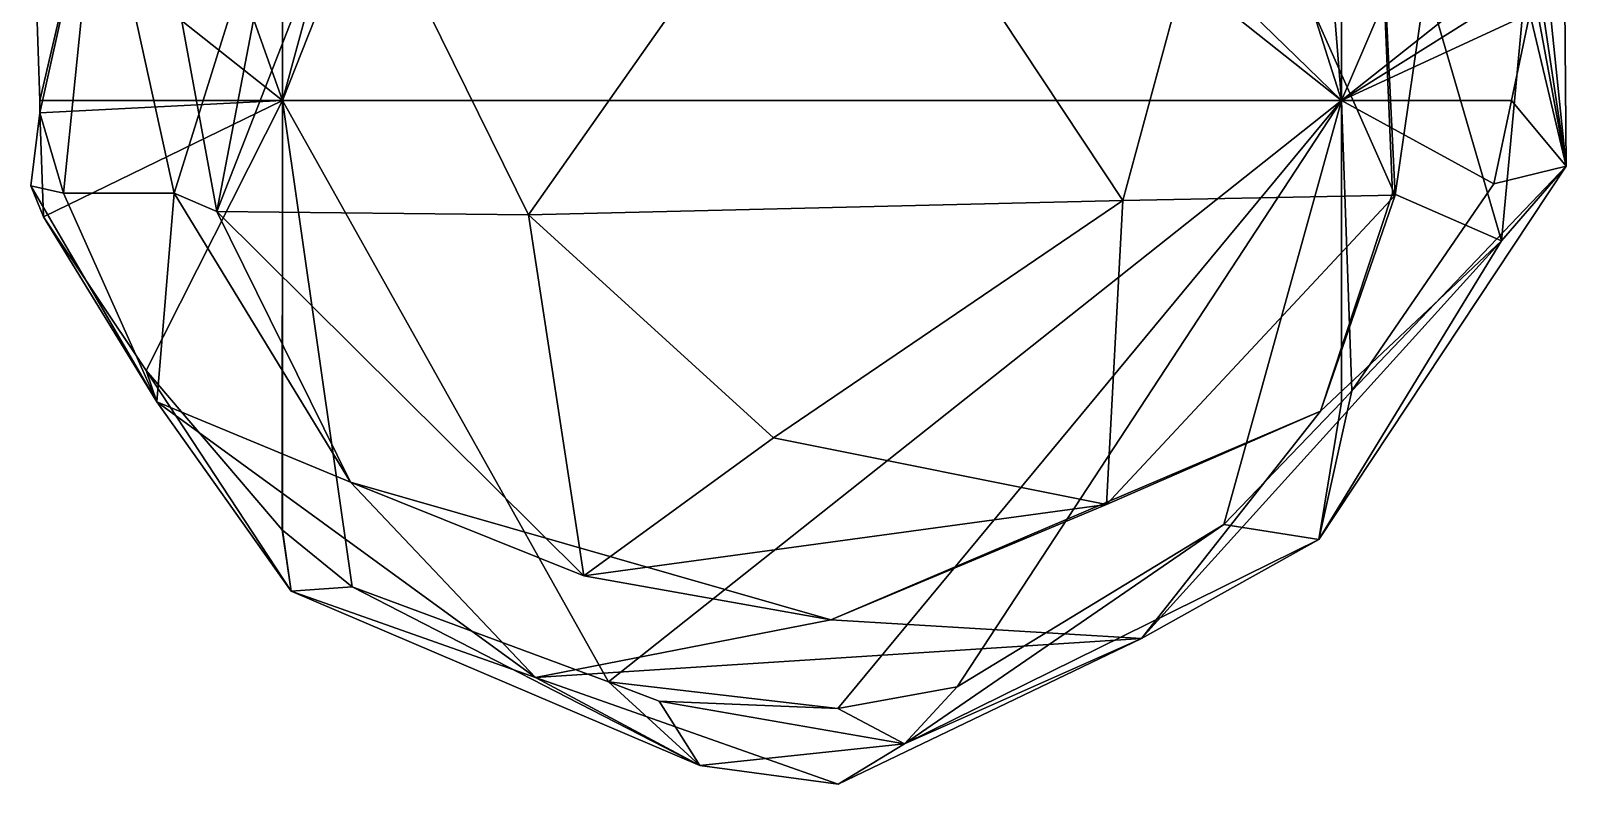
# Model space of a CAD drawing. Extents: x 290034 to 295698, y 4553723 to 4561693.
# Drawn here: x 293158.1 to 293230.6, y 4558166.3 to 4558201.9 of the extents above; entities that cross this region are included whole.
import ezdxf

# ---------------------------------------------------------------- set-up
doc = ezdxf.new("R2010")
doc.units = 0
doc.layers.add('Au_ppm_Pref_-_0_2', color=7, linetype='CONTINUOUS')

msp = doc.modelspace()

# ---------------------------------------------------------------- linework, layer by layer
at = {"layer": 'Au_ppm_Pref_-_0_2'}
for points in [[(293187.143, 4558230.499, 1922.24), (293209.625, 4558231.245, 1923.554), (293220, 4558198.58, 1925.705)], [(293209.625, 4558231.245, 1923.554), (293217.772, 4558226.295, 1924.275), (293220, 4558198.58, 1925.705)], [(293181.952, 4558228.779, 1922.009), (293187.143, 4558230.499, 1922.24), (293220, 4558198.58, 1925.705)], [(293170, 4558198.58, 1924.122), (293177.863, 4558227.532, 1921.982), (293181.952, 4558228.779, 1922.009)], [(293170, 4558198.58, 1924.122), (293181.952, 4558228.779, 1922.009), (293220, 4558198.58, 1925.705)], [(293170, 4558198.58, 1924.122), (293170, 4558223.423, 1922.072), (293177.863, 4558227.532, 1921.982)], [(293220, 4558198.58, 1925.705), (293217.772, 4558226.295, 1924.275), (293220, 4558224.423, 1924.496)], [(293220, 4558224.423, 1924.496), (293228.149, 4558217.612, 1925.254), (293220, 4558198.58, 1925.705)], [(293170, 4558198.58, 1924.122), (293163.376, 4558217.222, 1922.277), (293170, 4558223.423, 1922.072)], [(293158.227, 4558207.924, 1922.806), (293163.376, 4558217.222, 1922.277), (293170, 4558198.58, 1924.122)], [(293220, 4558198.58, 1925.705), (293228.149, 4558217.612, 1925.254), (293229.065, 4558205.775, 1925.857)], [(293230.425, 4558216.457, 1924.341), (293230.611, 4558195.475, 1923.646), (293229.065, 4558205.775, 1925.857)], [(293229.17, 4558209.397, 1918.966), (293230.611, 4558195.475, 1923.646), (293230.425, 4558216.457, 1924.341)], [(293181.612, 4558193.179, 1899.631), (293196.304, 4558214.063, 1899.605), (293173.376, 4558209.917, 1901.011)], [(293181.612, 4558193.179, 1899.631), (293209.672, 4558193.861, 1900.159), (293196.304, 4558214.063, 1899.605)], [(293214.592, 4558212.019, 1901.238), (293196.304, 4558214.063, 1899.605), (293209.672, 4558193.861, 1900.159)], [(293164.889, 4558194.201, 1912.193), (293170.503, 4558212.184, 1912.524), (293161.322, 4558210.477, 1918.734)], [(293163.465, 4558212.019, 1906.523), (293170.503, 4558212.184, 1912.524), (293166.898, 4558193.345, 1905.706)], [(293173.376, 4558209.917, 1901.011), (293163.465, 4558212.019, 1906.523), (293166.898, 4558193.345, 1905.706)], [(293164.889, 4558194.201, 1912.193), (293166.898, 4558193.345, 1905.706), (293170.503, 4558212.184, 1912.524)], [(293209.672, 4558193.861, 1900.159), (293222.54, 4558194.113, 1906.473), (293214.592, 4558212.019, 1901.238)], [(293214.592, 4558212.019, 1901.238), (293222.54, 4558194.113, 1906.473), (293225.109, 4558212.019, 1906.523)], [(293225.109, 4558212.019, 1906.523), (293222.54, 4558194.113, 1906.473), (293221.65, 4558212.214, 1912.492)], [(293222.54, 4558194.113, 1906.473), (293222.403, 4558194.201, 1912.463), (293221.65, 4558212.214, 1912.492)], [(293227.553, 4558191.946, 1917.492), (293229.17, 4558209.397, 1918.966), (293221.65, 4558212.214, 1912.492)], [(293222.403, 4558194.201, 1912.463), (293227.553, 4558191.946, 1917.492), (293221.65, 4558212.214, 1912.492)], [(293158.538, 4558198.58, 1923.024), (293161.322, 4558210.477, 1918.734), (293158.227, 4558207.924, 1922.806)], [(293161.322, 4558210.477, 1918.734), (293158.538, 4558198.58, 1923.024), (293158.541, 4558197.994, 1923.058)], [(293159.667, 4558194.201, 1918.402), (293161.322, 4558210.477, 1918.734), (293158.541, 4558197.994, 1923.058)], [(293164.889, 4558194.201, 1912.193), (293161.322, 4558210.477, 1918.734), (293159.667, 4558194.201, 1918.402)], [(293166.898, 4558193.345, 1905.706), (293181.612, 4558193.179, 1899.631), (293173.376, 4558209.917, 1901.011)], [(293229.17, 4558209.397, 1918.966), (293227.553, 4558191.946, 1917.492), (293230.611, 4558195.475, 1923.646)], [(293158.227, 4558207.924, 1922.806), (293170, 4558198.58, 1924.122), (293158.538, 4558198.58, 1923.024)], [(293228.981, 4558204.233, 1925.932), (293220, 4558198.58, 1925.705), (293229.065, 4558205.775, 1925.857)], [(293229.065, 4558205.775, 1925.857), (293230.611, 4558195.475, 1923.646), (293228.981, 4558204.233, 1925.932)], [(293220, 4558198.58, 1925.705), (293228.981, 4558204.233, 1925.932), (293228.897, 4558202.699, 1926.007)], [(293228.981, 4558204.233, 1925.932), (293230.611, 4558195.475, 1923.646), (293228.897, 4558202.699, 1926.007)], [(293220, 4558198.58, 1925.705), (293228.897, 4558202.699, 1926.007), (293228.024, 4558198.58, 1926.17)], [(293230.611, 4558195.475, 1923.646), (293228.024, 4558198.58, 1926.17), (293228.897, 4558202.699, 1926.007)], [(293158.538, 4558198.58, 1923.024), (293170, 4558198.58, 1924.122), (293158.541, 4558197.994, 1923.058)], [(293158.541, 4558197.994, 1923.058), (293170, 4558198.58, 1924.122), (293158.721, 4558193.093, 1923.362)], [(293170, 4558198.58, 1924.122), (293163.566, 4558185.828, 1924.252), (293158.721, 4558193.093, 1923.362)], [(293170, 4558198.58, 1924.122), (293169.986, 4558178.298, 1925.308), (293163.566, 4558185.828, 1924.252)], [(293170, 4558198.58, 1924.122), (293170, 4558178.288, 1925.31), (293169.986, 4558178.298, 1925.308)], [(293173.295, 4558175.607, 1925.571), (293170, 4558178.288, 1925.31), (293170, 4558198.58, 1924.122)], [(293185.4, 4558171.118, 1926.218), (293173.295, 4558175.607, 1925.571), (293170, 4558198.58, 1924.122)], [(293170, 4558198.58, 1924.122), (293220, 4558198.58, 1925.705), (293185.4, 4558171.118, 1926.218)], [(293220, 4558198.58, 1925.705), (293196.214, 4558169.858, 1926.552), (293185.4, 4558171.118, 1926.218)], [(293201.854, 4558170.887, 1926.642), (293196.214, 4558169.858, 1926.552), (293220, 4558198.58, 1925.705)], [(293214.441, 4558178.552, 1926.572), (293201.854, 4558170.887, 1926.642), (293220, 4558198.58, 1925.705)], [(293220, 4558184.337, 1926.421), (293214.441, 4558178.552, 1926.572), (293220, 4558198.58, 1925.705)], [(293220.483, 4558184.866, 1926.422), (293220, 4558184.337, 1926.421), (293220, 4558198.58, 1925.705)], [(293227.198, 4558194.644, 1926.32), (293220.483, 4558184.866, 1926.422), (293220, 4558198.58, 1925.705)], [(293228.024, 4558198.58, 1926.17), (293227.198, 4558194.644, 1926.32), (293220, 4558198.58, 1925.705)], [(293230.611, 4558195.475, 1923.646), (293227.198, 4558194.644, 1926.32), (293228.024, 4558198.58, 1926.17)], [(293158.541, 4558197.994, 1923.058), (293158.721, 4558193.093, 1923.362), (293158.114, 4558194.546, 1923.219)], [(293159.667, 4558194.201, 1918.402), (293158.541, 4558197.994, 1923.058), (293158.114, 4558194.546, 1923.219)], [(293218.927, 4558177.838, 1923.431), (293220.483, 4558184.866, 1926.422), (293230.611, 4558195.475, 1923.646)], [(293227.553, 4558191.946, 1917.492), (293218.927, 4558177.838, 1923.431), (293230.611, 4558195.475, 1923.646)], [(293227.198, 4558194.644, 1926.32), (293230.611, 4558195.475, 1923.646), (293220.483, 4558184.866, 1926.422)], [(293158.721, 4558193.093, 1923.362), (293164.066, 4558184.354, 1918.402), (293158.114, 4558194.546, 1923.219)], [(293164.066, 4558184.354, 1918.402), (293159.667, 4558194.201, 1918.402), (293158.114, 4558194.546, 1923.219)], [(293164.889, 4558194.201, 1912.193), (293159.667, 4558194.201, 1918.402), (293164.066, 4558184.354, 1918.402)], [(293164.889, 4558194.201, 1912.193), (293164.066, 4558184.354, 1918.402), (293173.207, 4558180.555, 1912.901)], [(293166.898, 4558193.345, 1905.706), (293164.889, 4558194.201, 1912.193), (293173.207, 4558180.555, 1912.901)], [(293181.612, 4558193.179, 1899.631), (293193.188, 4558182.654, 1901.241), (293209.672, 4558193.861, 1900.159)], [(293209.672, 4558193.861, 1900.159), (293193.188, 4558182.654, 1901.241), (293208.903, 4558179.492, 1906.717)], [(293222.54, 4558194.113, 1906.473), (293209.672, 4558193.861, 1900.159), (293208.903, 4558179.492, 1906.717)], [(293219.011, 4558183.901, 1913.83), (293222.54, 4558194.113, 1906.473), (293208.903, 4558179.492, 1906.717)], [(293219.011, 4558183.901, 1913.83), (293227.553, 4558191.946, 1917.492), (293222.403, 4558194.201, 1912.463)], [(293219.011, 4558183.901, 1913.83), (293222.403, 4558194.201, 1912.463), (293222.54, 4558194.113, 1906.473)], [(293164.066, 4558184.354, 1918.402), (293158.721, 4558193.093, 1923.362), (293163.566, 4558185.828, 1924.252)], [(293181.612, 4558193.179, 1899.631), (293166.898, 4558193.345, 1905.706), (293184.22, 4558176.126, 1906.525)], [(293173.207, 4558180.555, 1912.901), (293184.22, 4558176.126, 1906.525), (293166.898, 4558193.345, 1905.706)], [(293193.188, 4558182.654, 1901.241), (293181.612, 4558193.179, 1899.631), (293184.22, 4558176.126, 1906.525)], [(293219.011, 4558183.901, 1913.83), (293210.554, 4558173.172, 1918.012), (293227.553, 4558191.946, 1917.492)], [(293227.553, 4558191.946, 1917.492), (293210.554, 4558173.172, 1918.012), (293218.927, 4558177.838, 1923.431)], [(293164.066, 4558184.354, 1918.402), (293163.566, 4558185.828, 1924.252), (293170.415, 4558175.408, 1924.281)], [(293170.415, 4558175.408, 1924.281), (293163.566, 4558185.828, 1924.252), (293169.986, 4558178.298, 1925.308)], [(293220, 4558184.337, 1926.421), (293220.483, 4558184.866, 1926.422), (293218.927, 4558177.838, 1923.431)], [(293173.207, 4558180.555, 1912.901), (293164.066, 4558184.354, 1918.402), (293181.946, 4558171.324, 1918.431)], [(293164.066, 4558184.354, 1918.402), (293170.415, 4558175.408, 1924.281), (293181.946, 4558171.324, 1918.431)], [(293195.896, 4558174.053, 1912.526), (293210.554, 4558173.172, 1918.012), (293219.011, 4558183.901, 1913.83)], [(293195.896, 4558174.053, 1912.526), (293219.011, 4558183.901, 1913.83), (293208.903, 4558179.492, 1906.717)], [(293214.441, 4558178.552, 1926.572), (293220, 4558184.337, 1926.421), (293218.927, 4558177.838, 1923.431)], [(293193.188, 4558182.654, 1901.241), (293184.22, 4558176.126, 1906.525), (293208.903, 4558179.492, 1906.717)], [(293184.22, 4558176.126, 1906.525), (293173.207, 4558180.555, 1912.901), (293195.896, 4558174.053, 1912.526)], [(293181.946, 4558171.324, 1918.431), (293195.896, 4558174.053, 1912.526), (293173.207, 4558180.555, 1912.901)], [(293208.903, 4558179.492, 1906.717), (293184.22, 4558176.126, 1906.525), (293195.896, 4558174.053, 1912.526)], [(293170, 4558178.288, 1925.31), (293170.415, 4558175.408, 1924.281), (293169.986, 4558178.298, 1925.308)], [(293173.295, 4558175.607, 1925.571), (293170.415, 4558175.408, 1924.281), (293170, 4558178.288, 1925.31)], [(293199.374, 4558168.196, 1925.587), (293201.854, 4558170.887, 1926.642), (293214.441, 4558178.552, 1926.572)], [(293214.441, 4558178.552, 1926.572), (293218.927, 4558177.838, 1923.431), (293199.374, 4558168.196, 1925.587)], [(293218.927, 4558177.838, 1923.431), (293210.554, 4558173.172, 1918.012), (293199.374, 4558168.196, 1925.587)], [(293173.295, 4558175.607, 1925.571), (293189.712, 4558167.17, 1924.341), (293170.415, 4558175.408, 1924.281)], [(293181.946, 4558171.324, 1918.431), (293170.415, 4558175.408, 1924.281), (293189.712, 4558167.17, 1924.341)], [(293185.4, 4558171.118, 1926.218), (293189.712, 4558167.17, 1924.341), (293173.295, 4558175.607, 1925.571)], [(293210.554, 4558173.172, 1918.012), (293195.896, 4558174.053, 1912.526), (293181.946, 4558171.324, 1918.431)], [(293181.946, 4558171.324, 1918.431), (293196.228, 4558166.281, 1920.974), (293210.554, 4558173.172, 1918.012)], [(293196.228, 4558166.281, 1920.974), (293199.374, 4558168.196, 1925.587), (293210.554, 4558173.172, 1918.012)], [(293196.228, 4558166.281, 1920.974), (293181.946, 4558171.324, 1918.431), (293189.712, 4558167.17, 1924.341)], [(293185.4, 4558171.118, 1926.218), (293196.214, 4558169.858, 1926.552), (293187.78, 4558170.211, 1926.323)], [(293187.78, 4558170.211, 1926.323), (293189.712, 4558167.17, 1924.341), (293185.4, 4558171.118, 1926.218)], [(293201.854, 4558170.887, 1926.642), (293199.374, 4558168.196, 1925.587), (293196.214, 4558169.858, 1926.552)], [(293196.214, 4558169.858, 1926.552), (293199.374, 4558168.196, 1925.587), (293187.78, 4558170.211, 1926.323)], [(293199.374, 4558168.196, 1925.587), (293189.712, 4558167.17, 1924.341), (293187.78, 4558170.211, 1926.323)], [(293196.228, 4558166.281, 1920.974), (293189.712, 4558167.17, 1924.341), (293199.374, 4558168.196, 1925.587)]]:
    msp.add_3dface(points, dxfattribs=at)

doc.saveas('drawing.dxf')
